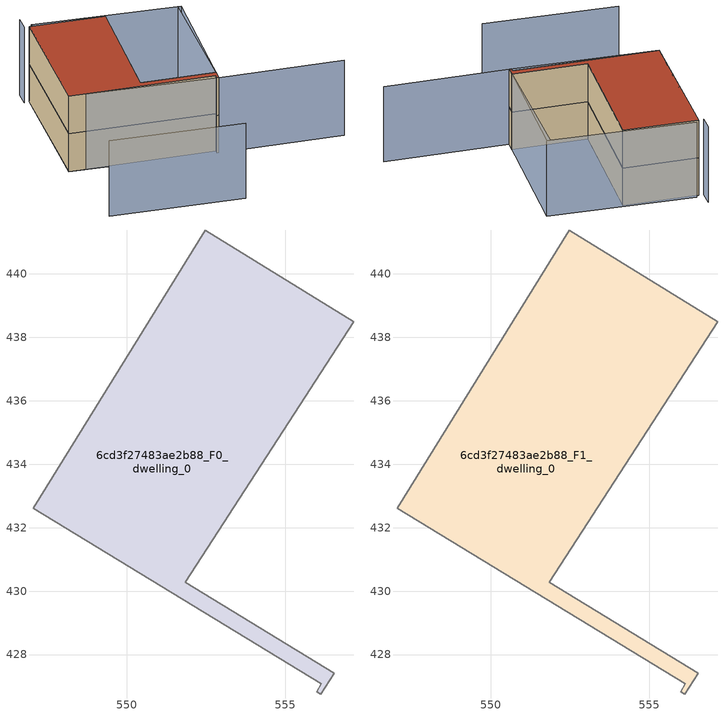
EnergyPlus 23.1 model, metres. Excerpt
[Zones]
6cd3f27483ae2b88_F0_dwelling_0
 floor ground (EU_floor_Construction): 557.15,438.49 551.84,430.28 556.53,427.41 556.11,426.76 555.98,426.83 556.13,427.07 547.06,432.61 552.47,441.38 z0
 wall adiabatic (EU_wall_Construction): 556.11,426.76 556.53,427.41 551.84,430.28 557.15,438.49 552.47,441.38 547.06,432.61 556.13,427.07 555.98,426.83 556.11,426.76 z0:3
6cd3f27483ae2b88_F1_dwelling_0
 floor to 6cd3f27483ae2b88_F0_dwelling_0 (EU_floor_Construction): 557.15,438.49 551.84,430.28 556.53,427.41 556.11,426.76 555.98,426.83 556.13,427.07 547.06,432.61 552.47,441.38 z3
 wall adiabatic (EU_wall_Construction): 556.11,426.76 556.53,427.41 551.84,430.28 557.15,438.49 552.47,441.38 547.06,432.61 556.13,427.07 555.98,426.83 556.11,426.76 z3:6
 roof outside (EU_roof_Construction): 556.53,427.41 551.84,430.28 557.15,438.49 552.47,441.38 547.06,432.61 556.13,427.07 555.98,426.83 556.11,426.76 z6
shading: 544.31,426.25 552.61,420.96 / 563.83,422.04 556.11,426.76 / 556.11,426.76 561.59,435.74 / 552.16,441.57 552.74,442.52 / 561.82,435.6 556.11,426.75 / 556.11,426.75 547.05,432.61 / 547.05,432.61 552.77,441.46 / 552.77,441.46 561.82,435.6 z0:6
[Building]
EU S2 Campaign: North Axis=0; Terrain=City; Solar Distribution=FullExterior
[Site:Location]
Montreal-Trudeau.Intl.AP: Latitude=45.4667; Longitude=-73.75; Time Zone=-5; Elevation=36
[SizingPeriod:WeatherFileDays]
AnnualSizingPeriod: Begin Month=1; Begin Day of Month=1; End Month=12; End Day of Month=31; Day of Week for Start Day=Monday; Use Weather File Daylight Saving Period=No; Use Weather File Rain and Snow Indicators=No
[MATERIAL]
EU_InternalMass_Material: Roughness=MediumRough; Thickness=0.1; Conductivity=1; Density=1800; Specific Heat=900; Thermal Absorptance=0.9; Solar Absorptance=0.7; Visible Absorptance=0.7
[MATERIAL:NOMASS] Roughness=MediumRough; Thermal Absorptance=0.9; Solar Absorptance=0.7; Visible Absorptance=0.7
Name | Thermal Resistance
EU_wall_NoMass | 4.74354
EU_roof_NoMass | 7.94585
EU_floor_NoMass | 3.29097
[CONSTRUCTION]
EU_wall_Construction: EU_wall_NoMass
EU_roof_Construction: EU_roof_NoMass
EU_floor_Construction: EU_floor_NoMass
EU_InternalMass_Construction: EU_InternalMass_Material
[ZONE] Type=1; Multiplier=1; Ceiling Height=autocalculate; Floor Area=autocalculate; Part of Total Floor Area=Yes
Name | Volume
6cd3f27483ae2b88_F0_dwelling_0 | 174.704
6cd3f27483ae2b88_F1_dwelling_0 | 174.705
[INTERNALMASS] Construction=EU_InternalMass_Construction; Surface Area=58.2347
Name | Zone or ZoneList
6cd3f27483ae2b88_F0_dwelling_0_EU_InternalMass | 6cd3f27483ae2b88_F0_dwelling_0
6cd3f27483ae2b88_F1_dwelling_0_EU_InternalMass | 6cd3f27483ae2b88_F1_dwelling_0
[OTHEREQUIPMENT] Fuel Type=Electricity; Design Level Calculation Method=Watts/Area; Power per Zone Floor Area=1; Fraction Latent=0; Fraction Radiant=0; Fraction Lost=0; Carbon Dioxide Generation Rate=0; EndUse Subcategory=EU_Step8_InternalGains
Name | Zone or ZoneList or Space or SpaceList | Schedule
EU_Step8_InternalGain_6cd3f27483ae2b88_F0_dwelling_0_f000 | 6cd3f27483ae2b88_F0_dwelling_0 | EU_Step8_GainSchedule_6cd3f27483ae2b88_F0_dwelling_0_f000
EU_Step8_InternalGain_6cd3f27483ae2b88_F1_dwelling_0_f000 | 6cd3f27483ae2b88_F1_dwelling_0 | EU_Step8_GainSchedule_6cd3f27483ae2b88_F1_dwelling_0_f000
[ZONEVENTILATION:DESIGNFLOWRATE] Schedule=EU_AlwaysOn; Design Flow Rate Calculation Method=AirChanges/Hour; Air Changes per Hour=0.545207; Ventilation Type=Natural; Fan Pressure Rise=0; Fan Total Efficiency=1; Constant Term Coefficient=1; Temperature Term Coefficient=0; Velocity Term Coefficient=0; Velocity Squared Term Coefficient=0; Minimum Indoor Temperature=-100; Maximum Indoor Temperature=100; Delta Temperature=-100; Minimum Outdoor Temperature=-100; Maximum Outdoor Temperature=100; Maximum Wind Speed=40
Name | Zone or ZoneList or Space or SpaceList
EU_ConstantAir_6cd3f27483ae2b88_F0_dwelling_0 | 6cd3f27483ae2b88_F0_dwelling_0
EU_ConstantAir_6cd3f27483ae2b88_F1_dwelling_0 | 6cd3f27483ae2b88_F1_dwelling_0
[HVACTEMPLATE:THERMOSTAT] Constant Heating Setpoint=20; Constant Cooling Setpoint=50
EU_HeatOnly_6cd3f27483ae2b88_F0_dwelling_0; EU_HeatOnly_6cd3f27483ae2b88_F1_dwelling_0
[HVACTEMPLATE:ZONE:IDEALLOADSAIRSYSTEM] System Availability Schedule=EU_AlwaysOn; Maximum Heating Supply Air Temperature=50; Minimum Cooling Supply Air Temperature=13; Maximum Heating Supply Air Humidity Ratio=0.0156; Minimum Cooling Supply Air Humidity Ratio=0.0077; Heating Limit=NoLimit; Cooling Limit=NoLimit; Heating Availability Schedule=EU_AlwaysOn; Cooling Availability Schedule=EU_CoolingOff; Dehumidification Control Type=ConstantSensibleHeatRatio; Cooling Sensible Heat Ratio=0.7; Dehumidification Setpoint=60; Humidification Control Type=None; Humidification Setpoint=30; Outdoor Air Method=None; Outdoor Air Flow Rate per Person=0.00944; Outdoor Air Flow Rate per Zone Floor Area=0; Outdoor Air Flow Rate per Zone=0; Demand Controlled Ventilation Type=None; Outdoor Air Economizer Type=NoEconomizer; Heat Recovery Type=None; Sensible Heat Recovery Effectiveness=0.7; Latent Heat Recovery Effectiveness=0.65
Name | Template Thermostat
6cd3f27483ae2b88_F0_dwelling_0 | EU_HeatOnly_6cd3f27483ae2b88_F0_dwelling_0
6cd3f27483ae2b88_F1_dwelling_0 | EU_HeatOnly_6cd3f27483ae2b88_F1_dwelling_0
[SIZING:ZONE] Zone Cooling Design Supply Air Temperature Input Method=SupplyAirTemperature; Zone Cooling Design Supply Air Temperature=13; Zone Heating Design Supply Air Temperature Input Method=SupplyAirTemperature; Zone Heating Design Supply Air Temperature=50; Zone Cooling Design Supply Air Humidity Ratio=0.008; Zone Heating Design Supply Air Humidity Ratio=0.008; Cooling Design Air Flow Method=DesignDay; Cooling Design Air Flow Rate=0; Cooling Minimum Air Flow per Zone Floor Area=0.000762; Cooling Minimum Air Flow=0; Cooling Minimum Air Flow Fraction=0.2; Heating Design Air Flow Method=DesignDay; Heating Design Air Flow Rate=0; Heating Maximum Air Flow per Zone Floor Area=0.002032; Heating Maximum Air Flow=0.141576; Heating Maximum Air Flow Fraction=0.3; Account for Dedicated Outdoor Air System=No; Dedicated Outdoor Air System Control Strategy=NeutralSupplyAir; Dedicated Outdoor Air Low Setpoint Temperature for Design=autosize; Dedicated Outdoor Air High Setpoint Temperature for Design=autosize; Zone Load Sizing Method=Sensible Load Only No Latent Load; Zone Latent Cooling Design Supply Air Humidity Ratio Input Method=HumidityRatioDifference; Zone Cooling Design Supply Air Humidity Ratio Difference=0.005; Zone Latent Heating Design Supply Air Humidity Ratio Input Method=HumidityRatioDifference; Zone Humidification Design Supply Air Humidity Ratio Difference=0.005
6cd3f27483ae2b88_F0_dwelling_0; 6cd3f27483ae2b88_F1_dwelling_0
[SCHEDULE:CONSTANT]
Name | Hourly Value
EU_AlwaysOn | 1
EU_CoolingOff | 0
[SCHEDULE:FILE] Column Number=1; Rows to Skip at Top=0; Number of Hours of Data=8760; Column Separator=Comma; Interpolate to Timestep=No; Minutes per Item=60; Adjust Schedule for Daylight Savings=Yes
Name | File
EU_Step8_GainSchedule_6cd3f27483ae2b88_F0_dwelling_0_f000 | ../../schedules/6cd3f27483ae2b88/6cd3f27483ae2b88_F0_dwelling_0_f000_gain.csv
EU_Step8_GainSchedule_6cd3f27483ae2b88_F1_dwelling_0_f000 | ../../schedules/6cd3f27483ae2b88/6cd3f27483ae2b88_F1_dwelling_0_f000_gain.csv
